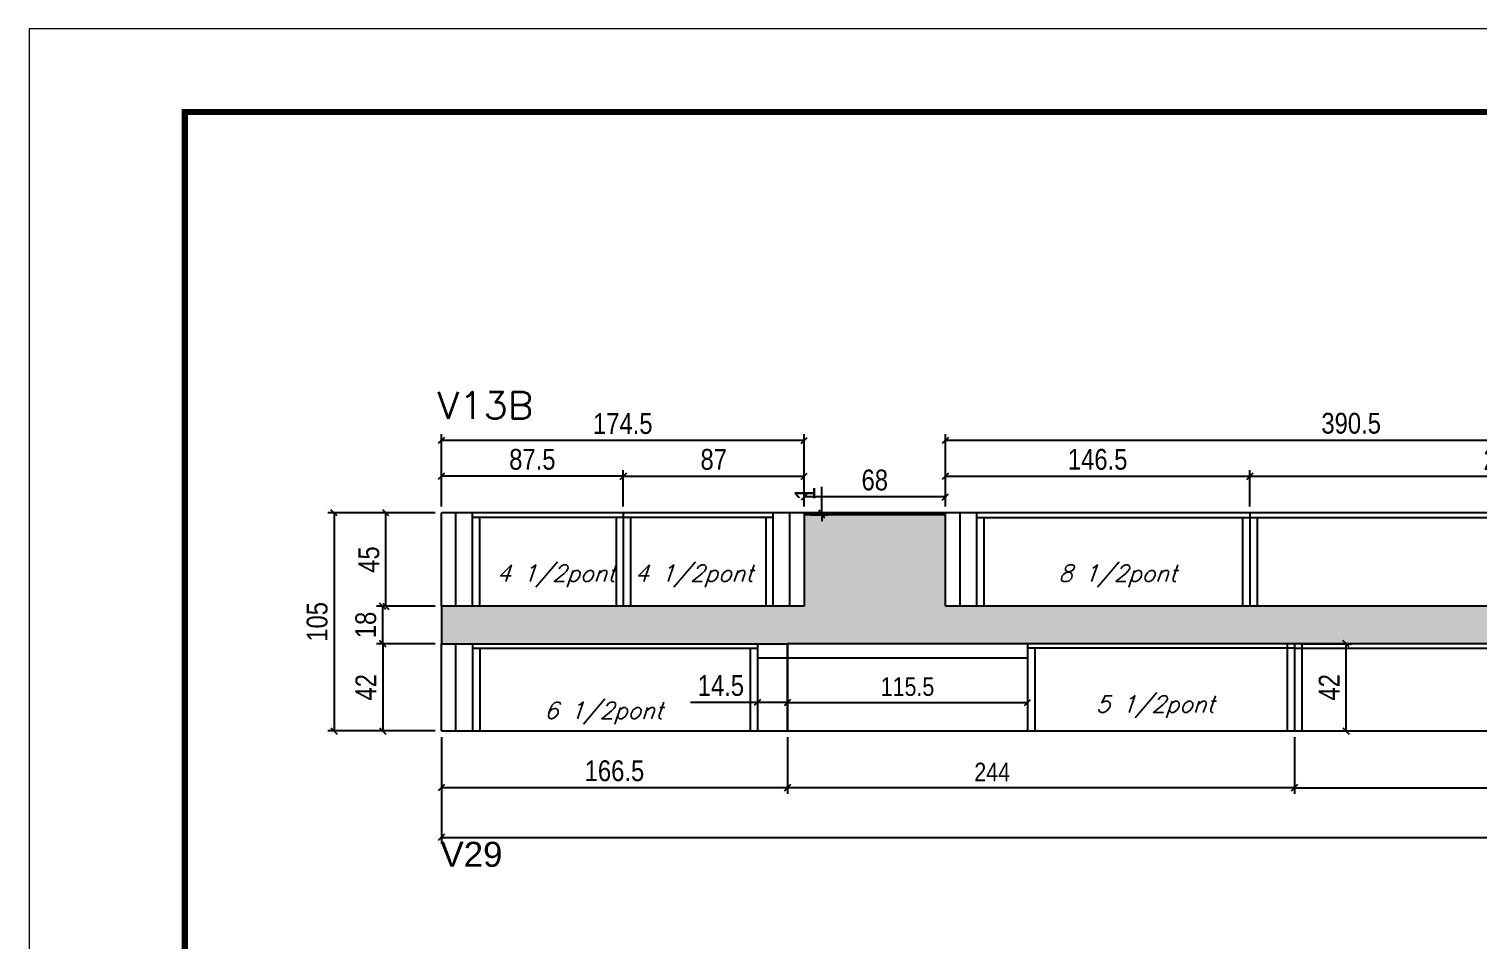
# Model space of a CAD drawing. Extents: x -10448 to -1189, y -11772 to 17235.
# Drawn here: x -5680 to -4982, y 11811 to 12250 of the extents above; entities that cross this region are included whole.
import ezdxf

# ---------------------------------------------------------------- set-up
doc = ezdxf.new("R2010")
doc.units = 0
doc.linetypes.add('DASHED', pattern=[0.75, 0.5, -0.25])
for name, color, linetype in [('5', 5, 'Continuous'), ('COTA', 241, 'Continuous'), ('Painéis', 200, 'Continuous'), ('SARR_2.2x7', 40, 'Continuous'), ('SARR_3.5x7', 81, 'Continuous'), ('texto', 7, 'Continuous')]:
    doc.layers.add(name, color=color, linetype=linetype)
for name, color, linetype, lineweight in [('Folhas', 255, 'Continuous', 9), ('SARRAFO DE PRESSAO', 251, 'DASHED', 9), ('Texto Seção', 7, 'Continuous', 15)]:
    doc.layers.add(name, color=color, linetype=linetype, lineweight=lineweight)
doc.styles.add('COTA TECNICA', font='techl___.ttf', dxfattribs={"height": 10})
doc.styles.add('COTA TECNICA-50', font='techl___.ttf', dxfattribs={"height": 9})
doc.styles.add('REGUA-120', font='ROMANS.shx', dxfattribs={"height": 15})
doc.styles.add('Romans', font='romans.shx')
doc.styles.get("Standard").update_dxf_attribs({"font": 'arial.ttf'})
doc.dimstyles.new('COTA PAINEL-50', dxfattribs={"dimtxt": 9, "dimasz": 3, "dimexe": 3, "dimexo": 3, "dimgap": 3, "dimtad": 1, "dimdec": 1, "dimzin": 12, "dimdsep": 46, "dimtxsty": 'COTA TECNICA-50', "dimblk1": 'OBLIQUE', "dimblk2": 'OBLIQUE', "dimsah": 1, "dimcen": 0.9, "dimclrd": 4, "dimclre": 4, "dimclrt": 240, "dimadec": 1, "dimazin": 3, "dimtfac": 1, "dimtdec": 1, "dimtmove": 0, "dimatfit": 3, "dimfxl": 1, "dimtolj": 1, "dimtzin": 12, "dimarcsym": 0})
doc.dimstyles.new('PAINEL', dxfattribs={"dimtxt": 10, "dimasz": 3, "dimexe": 3, "dimexo": 3, "dimgap": 3, "dimtad": 1, "dimdec": 1, "dimzin": 12, "dimdsep": 46, "dimtxsty": 'COTA TECNICA', "dimblk1": 'OBLIQUE', "dimblk2": 'OBLIQUE', "dimsah": 1, "dimcen": 0.9, "dimclrd": 4, "dimclre": 4, "dimclrt": 240, "dimadec": 1, "dimazin": 3, "dimtfac": 1, "dimtdec": 1, "dimtmove": 0, "dimatfit": 3, "dimfxl": 1, "dimtolj": 1, "dimtzin": 12, "dimarcsym": 0})

# ---------------------------------------------------------------- blocks, each defined once
blk = doc.blocks.new('9999999999')
at = {"layer": 'Folhas'}
blk.add_lwpolyline([(98138.98, 34190.21), (99623.98, 34190.21), (99623.98, 35240.21), (98138.98, 35240.21)], close=True, dxfattribs=at)
at = {"layer": 'Folhas', "color": 30, "const_width": 3}
blk.add_lwpolyline([(98213.98, 34230.21), (99583.98, 34230.21), (99583.98, 35200.21), (98213.98, 35200.21)], close=True, dxfattribs=at)
blk = doc.blocks.new('_Oblique')
at = {"color": 0, "linetype": 'ByBlock', "lineweight": -2}
blk.add_line((-0.5, -0.5), (0.5, 0.5), dxfattribs=at)
blk = doc.blocks.new('*D563')
at = {"layer": 'COTA', "color": 4, "linetype": 'ByBlock', "lineweight": -2, "transparency": 16777216}
for p, q in [((-5484.31, 11953.94), (-5512.59, 11953.94)), ((-5509.59, 11953.94), (-5509.59, 11911.94)), ((-5484.31, 11911.94), (-5512.59, 11911.94))]:
    blk.add_line(p, q, dxfattribs=at)
at = {"layer": 'Defpoints', "color": 0, "linetype": 'ByBlock', "transparency": 16777216}
for p in [(-5481.31, 11953.94), (-5509.59, 11911.94), (-5481.31, 11911.94)]:
    blk.add_point(p, dxfattribs=at)
at = {"layer": 'COTA', "color": 4, "linetype": 'ByBlock', "lineweight": -2, "transparency": 16777216, "xscale": 3, "yscale": 3, "zscale": 3}
for p, rotation in [((-5509.59, 11953.94), 90), ((-5509.59, 11911.94), 270)]:
    blk.add_blockref('_Oblique', p, dxfattribs=dict(at, rotation=rotation))
at = {"layer": 'COTA', "color": 240, "linetype": 'ByBlock', "transparency": 16777216, "insert": (-5517.67, 11932.94), "char_height": 10, "attachment_point": 5, "rotation": 90, "style": 'COTA TECNICA'}
blk.add_mtext('\\A1;42', dxfattribs=at)
blk = doc.blocks.new('*D564')
at = {"layer": 'COTA', "color": 4, "linetype": 'ByBlock', "lineweight": -2, "transparency": 16777216}
for p, q in [((-5484.31, 11971.94), (-5512.59, 11971.94)), ((-5509.59, 11953.94), (-5509.59, 11971.94)), ((-5484.31, 11953.94), (-5512.59, 11953.94))]:
    blk.add_line(p, q, dxfattribs=at)
at = {"layer": 'Defpoints', "color": 0, "linetype": 'ByBlock', "transparency": 16777216}
for p in [(-5509.59, 11971.94), (-5481.31, 11971.94), (-5481.31, 11953.94)]:
    blk.add_point(p, dxfattribs=at)
at = {"layer": 'COTA', "color": 4, "linetype": 'ByBlock', "lineweight": -2, "transparency": 16777216, "xscale": 3, "yscale": 3, "zscale": 3}
for p, rotation in [((-5509.59, 11971.94), 90), ((-5509.59, 11953.94), 270)]:
    blk.add_blockref('_Oblique', p, dxfattribs=dict(at, rotation=rotation))
at = {"layer": 'COTA', "color": 240, "linetype": 'ByBlock', "transparency": 16777216, "insert": (-5517.69, 11962.94), "char_height": 10, "attachment_point": 5, "rotation": 90, "style": 'COTA TECNICA'}
blk.add_mtext('\\A1;18', dxfattribs=at)
blk = doc.blocks.new('*D565')
at = {"layer": 'COTA', "color": 4, "linetype": 'ByBlock', "lineweight": -2, "transparency": 16777216}
for p, q in [((-5484.31, 12016.94), (-5535.96, 12016.94)), ((-5532.96, 12016.94), (-5532.96, 11911.94)), ((-5484.31, 11911.94), (-5535.96, 11911.94))]:
    blk.add_line(p, q, dxfattribs=at)
at = {"layer": 'Defpoints', "color": 0, "linetype": 'ByBlock', "transparency": 16777216}
for p in [(-5481.31, 12016.94), (-5532.96, 11911.94), (-5481.31, 11911.94)]:
    blk.add_point(p, dxfattribs=at)
at = {"layer": 'COTA', "color": 4, "linetype": 'ByBlock', "lineweight": -2, "transparency": 16777216, "xscale": 3, "yscale": 3, "zscale": 3}
for p, rotation in [((-5532.96, 12016.94), 90), ((-5532.96, 11911.94), 270)]:
    blk.add_blockref('_Oblique', p, dxfattribs=dict(at, rotation=rotation))
at = {"layer": 'COTA', "color": 240, "linetype": 'ByBlock', "transparency": 16777216, "insert": (-5541.07, 11964.44), "char_height": 10, "attachment_point": 5, "rotation": 90, "style": 'COTA TECNICA'}
blk.add_mtext('\\A1;105', dxfattribs=at)
blk = doc.blocks.new('*D566')
at = {"layer": 'COTA', "color": 4, "linetype": 'ByBlock', "lineweight": -2, "transparency": 16777216}
for p, q in [((-5070.78, 11908.94), (-5070.78, 11881.57)), ((-4826.78, 11908.94), (-4826.78, 11881.57)), ((-5070.78, 11884.57), (-4826.78, 11884.57))]:
    blk.add_line(p, q, dxfattribs=at)
at = {"layer": 'Defpoints', "color": 0, "linetype": 'ByBlock', "transparency": 16777216}
for p in [(-5070.78, 11911.94), (-4826.78, 11911.94), (-4826.78, 11884.57)]:
    blk.add_point(p, dxfattribs=at)
at = {"layer": 'COTA', "color": 4, "linetype": 'ByBlock', "lineweight": -2, "transparency": 16777216, "xscale": 3, "yscale": 3, "zscale": 3, "rotation": 180}
blk.add_blockref('_Oblique', (-5070.78, 11884.57), dxfattribs=at)
at = {"layer": 'COTA', "color": 4, "linetype": 'ByBlock', "lineweight": -2, "transparency": 16777216, "xscale": 3, "yscale": 3, "zscale": 3}
blk.add_blockref('_Oblique', (-4826.78, 11884.57), dxfattribs=at)
at = {"layer": 'COTA', "color": 240, "linetype": 'ByBlock', "transparency": 16777216, "insert": (-4948.78, 11892.14), "char_height": 9, "attachment_point": 5, "style": 'COTA TECNICA-50'}
blk.add_mtext('\\A1;244', dxfattribs=at)
blk = doc.blocks.new('*D567')
at = {"layer": 'COTA', "color": 4, "linetype": 'ByBlock', "lineweight": -2, "transparency": 16777216}
for p, q in [((-5314.78, 11908.94), (-5314.78, 11881.57)), ((-5070.78, 11908.94), (-5070.78, 11881.57)), ((-5070.78, 11884.57), (-5314.78, 11884.57))]:
    blk.add_line(p, q, dxfattribs=at)
at = {"layer": 'Defpoints', "color": 0, "linetype": 'ByBlock', "transparency": 16777216}
for p in [(-5314.78, 11911.94), (-5070.78, 11911.94), (-5314.78, 11884.57)]:
    blk.add_point(p, dxfattribs=at)
at = {"layer": 'COTA', "color": 4, "linetype": 'ByBlock', "lineweight": -2, "transparency": 16777216, "xscale": 3, "yscale": 3, "zscale": 3, "rotation": 180}
blk.add_blockref('_Oblique', (-5314.78, 11884.57), dxfattribs=at)
at = {"layer": 'COTA', "color": 4, "linetype": 'ByBlock', "lineweight": -2, "transparency": 16777216, "xscale": 3, "yscale": 3, "zscale": 3}
blk.add_blockref('_Oblique', (-5070.78, 11884.57), dxfattribs=at)
at = {"layer": 'COTA', "color": 240, "linetype": 'ByBlock', "transparency": 16777216, "insert": (-5216.28, 11892.14), "char_height": 9, "attachment_point": 5, "style": 'COTA TECNICA-50'}
blk.add_mtext('\\A1;244', dxfattribs=at)
blk = doc.blocks.new('*D574')
at = {"layer": 'COTA', "color": 4, "linetype": 'ByBlock', "lineweight": -2, "transparency": 16777216}
for p, q in [((-5481.31, 11908.94), (-5481.31, 11857.65)), ((-4338.78, 11904.94), (-4338.78, 11857.65)), ((-5481.31, 11860.65), (-4338.78, 11860.65))]:
    blk.add_line(p, q, dxfattribs=at)
at = {"layer": 'Defpoints', "color": 0, "linetype": 'ByBlock', "transparency": 16777216}
for p in [(-5481.31, 11911.94), (-4338.78, 11907.94), (-4338.78, 11860.65)]:
    blk.add_point(p, dxfattribs=at)
at = {"layer": 'COTA', "color": 4, "linetype": 'ByBlock', "lineweight": -2, "transparency": 16777216, "xscale": 3, "yscale": 3, "zscale": 3, "rotation": 180}
blk.add_blockref('_Oblique', (-5481.31, 11860.65), dxfattribs=at)
at = {"layer": 'COTA', "color": 4, "linetype": 'ByBlock', "lineweight": -2, "transparency": 16777216, "xscale": 3, "yscale": 3, "zscale": 3}
blk.add_blockref('_Oblique', (-4338.78, 11860.65), dxfattribs=at)
at = {"layer": 'COTA', "color": 240, "linetype": 'ByBlock', "transparency": 16777216, "insert": (-4910.05, 11868.25), "char_height": 9, "attachment_point": 5, "style": 'COTA TECNICA-50'}
blk.add_mtext('\\A1;1142.5', dxfattribs=at)
blk = doc.blocks.new('*D584')
at = {"layer": 'COTA', "color": 4, "linetype": 'ByBlock', "lineweight": -2, "transparency": 16777216}
for p, q in [((-5314.78, 11929.94), (-5314.78, 11922.62)), ((-5314.78, 11925.62), (-5199.28, 11925.62)), ((-5199.28, 11927.94), (-5199.28, 11922.62))]:
    blk.add_line(p, q, dxfattribs=at)
at = {"layer": 'Defpoints', "color": 0, "linetype": 'ByBlock', "transparency": 16777216}
for p in [(-5314.78, 11932.94), (-5199.28, 11930.94), (-5199.28, 11925.62)]:
    blk.add_point(p, dxfattribs=at)
at = {"layer": 'COTA', "color": 4, "linetype": 'ByBlock', "lineweight": -2, "transparency": 16777216, "xscale": 3, "yscale": 3, "zscale": 3, "rotation": 180}
blk.add_blockref('_Oblique', (-5314.78, 11925.62), dxfattribs=at)
at = {"layer": 'COTA', "color": 4, "linetype": 'ByBlock', "lineweight": -2, "transparency": 16777216, "xscale": 3, "yscale": 3, "zscale": 3}
blk.add_blockref('_Oblique', (-5199.28, 11925.62), dxfattribs=at)
at = {"layer": 'COTA', "color": 240, "linetype": 'ByBlock', "transparency": 16777216, "insert": (-5257.03, 11933.22), "char_height": 9, "attachment_point": 5, "style": 'COTA TECNICA-50'}
blk.add_mtext('\\A1;115.5', dxfattribs=at)
blk = doc.blocks.new('*D599')
at = {"layer": 'COTA', "color": 4, "lineweight": -2, "transparency": 16777216}
for p, q in [((-5484.31, 12016.94), (-5511.09, 12016.94)), ((-5508.09, 11971.94), (-5508.09, 12016.94)), ((-5484.31, 11971.94), (-5511.09, 11971.94))]:
    blk.add_line(p, q, dxfattribs=at)
at = {"layer": 'Defpoints', "color": 0, "transparency": 16777216}
for p in [(-5508.09, 12016.94), (-5481.31, 12016.94), (-5481.31, 11971.94)]:
    blk.add_point(p, dxfattribs=at)
at = {"layer": 'COTA', "color": 4, "lineweight": -2, "transparency": 16777216, "xscale": 3, "yscale": 3, "zscale": 3}
for p, rotation in [((-5508.09, 12016.94), 90), ((-5508.09, 11971.94), 270)]:
    blk.add_blockref('_Oblique', p, dxfattribs=dict(at, rotation=rotation))
at = {"layer": 'COTA', "color": 240, "transparency": 16777216, "insert": (-5516.2, 11994.44), "char_height": 10, "attachment_point": 5, "rotation": 90, "style": 'COTA TECNICA'}
blk.add_mtext('\\A1;45', dxfattribs=at)
blk = doc.blocks.new('*D604')
at = {"layer": 'COTA', "color": 4, "lineweight": -2, "transparency": 16777216}
for p, q in [((-5067.78, 11953.94), (-5043.05, 11953.94)), ((-5046.05, 11953.94), (-5046.05, 11911.94)), ((-5067.78, 11911.94), (-5043.05, 11911.94))]:
    blk.add_line(p, q, dxfattribs=at)
at = {"layer": 'Defpoints', "color": 0, "transparency": 16777216}
for p in [(-5070.78, 11953.94), (-5070.78, 11911.94), (-5046.05, 11911.94)]:
    blk.add_point(p, dxfattribs=at)
at = {"layer": 'COTA', "color": 4, "lineweight": -2, "transparency": 16777216, "xscale": 3, "yscale": 3, "zscale": 3}
for p, rotation in [((-5046.05, 11953.94), 90), ((-5046.05, 11911.94), 270)]:
    blk.add_blockref('_Oblique', p, dxfattribs=dict(at, rotation=rotation))
at = {"layer": 'COTA', "color": 240, "transparency": 16777216, "insert": (-5054.12, 11932.94), "char_height": 10, "attachment_point": 5, "rotation": 90, "style": 'COTA TECNICA'}
blk.add_mtext('\\A1;42', dxfattribs=at)
blk = doc.blocks.new('*D605')
at = {"layer": 'COTA', "color": 4, "lineweight": -2, "transparency": 16777216}
for p, q in [((-5393.78, 12019.94), (-5393.78, 12037.52)), ((-5306.78, 12019.94), (-5306.78, 12037.52)), ((-5393.78, 12034.52), (-5306.78, 12034.52))]:
    blk.add_line(p, q, dxfattribs=at)
at = {"layer": 'Defpoints', "color": 0, "transparency": 16777216}
for p in [(-5306.78, 12034.52), (-5393.78, 12016.94), (-5306.78, 12016.94)]:
    blk.add_point(p, dxfattribs=at)
at = {"layer": 'COTA', "color": 4, "lineweight": -2, "transparency": 16777216, "xscale": 3, "yscale": 3, "zscale": 3, "rotation": 180}
blk.add_blockref('_Oblique', (-5393.78, 12034.52), dxfattribs=at)
at = {"layer": 'COTA', "color": 4, "lineweight": -2, "transparency": 16777216, "xscale": 3, "yscale": 3, "zscale": 3}
blk.add_blockref('_Oblique', (-5306.78, 12034.52), dxfattribs=at)
at = {"layer": 'COTA', "color": 240, "transparency": 16777216, "insert": (-5350.28, 12042.61), "char_height": 10, "attachment_point": 5, "style": 'COTA TECNICA'}
blk.add_mtext('\\A1;87', dxfattribs=at)
blk = doc.blocks.new('*D606')
at = {"layer": 'COTA', "color": 4, "lineweight": -2, "transparency": 16777216}
for p, q in [((-5238.78, 12019.94), (-5238.78, 12037.52)), ((-5092.28, 12019.94), (-5092.28, 12037.52)), ((-5238.78, 12034.52), (-5092.28, 12034.52))]:
    blk.add_line(p, q, dxfattribs=at)
at = {"layer": 'Defpoints', "color": 0, "transparency": 16777216}
for p in [(-5092.28, 12034.52), (-5238.78, 12016.94), (-5092.28, 12016.94)]:
    blk.add_point(p, dxfattribs=at)
at = {"layer": 'COTA', "color": 4, "lineweight": -2, "transparency": 16777216, "xscale": 3, "yscale": 3, "zscale": 3, "rotation": 180}
blk.add_blockref('_Oblique', (-5238.78, 12034.52), dxfattribs=at)
at = {"layer": 'COTA', "color": 4, "lineweight": -2, "transparency": 16777216, "xscale": 3, "yscale": 3, "zscale": 3}
blk.add_blockref('_Oblique', (-5092.28, 12034.52), dxfattribs=at)
at = {"layer": 'COTA', "color": 240, "transparency": 16777216, "insert": (-5165.53, 12042.63), "char_height": 10, "attachment_point": 5, "style": 'COTA TECNICA'}
blk.add_mtext('\\A1;146.5', dxfattribs=at)
blk = doc.blocks.new('*D607')
at = {"layer": 'COTA', "color": 4, "lineweight": -2, "transparency": 16777216}
for p, q in [((-5092.28, 12019.94), (-5092.28, 12037.52)), ((-4848.28, 12019.94), (-4848.28, 12037.52)), ((-5092.28, 12034.52), (-4848.28, 12034.52))]:
    blk.add_line(p, q, dxfattribs=at)
at = {"layer": 'Defpoints', "color": 0, "transparency": 16777216}
for p in [(-4848.28, 12034.52), (-5092.28, 12016.94), (-4848.28, 12016.94)]:
    blk.add_point(p, dxfattribs=at)
at = {"layer": 'COTA', "color": 4, "lineweight": -2, "transparency": 16777216, "xscale": 3, "yscale": 3, "zscale": 3, "rotation": 180}
blk.add_blockref('_Oblique', (-5092.28, 12034.52), dxfattribs=at)
at = {"layer": 'COTA', "color": 4, "lineweight": -2, "transparency": 16777216, "xscale": 3, "yscale": 3, "zscale": 3}
blk.add_blockref('_Oblique', (-4848.28, 12034.52), dxfattribs=at)
at = {"layer": 'COTA', "color": 240, "transparency": 16777216, "insert": (-4970.28, 12042.59), "char_height": 10, "attachment_point": 5, "style": 'COTA TECNICA'}
blk.add_mtext('\\A1;244', dxfattribs=at)
blk = doc.blocks.new('*D610')
at = {"layer": 'COTA', "color": 4, "lineweight": -2, "transparency": 16777216}
for p, q in [((-5329.28, 11943.94), (-5329.28, 11922.62)), ((-5314.78, 11943.94), (-5314.78, 11922.62)), ((-5329.28, 11925.62), (-5361.38, 11925.62)), ((-5314.78, 11925.62), (-5329.28, 11925.62))]:
    blk.add_line(p, q, dxfattribs=at)
at = {"layer": 'Defpoints', "color": 0, "transparency": 16777216}
for p in [(-5329.28, 11946.94), (-5314.78, 11946.94), (-5329.28, 11925.62)]:
    blk.add_point(p, dxfattribs=at)
at = {"layer": 'COTA', "color": 4, "lineweight": -2, "transparency": 16777216, "xscale": 3, "yscale": 3, "zscale": 3, "rotation": 180}
blk.add_blockref('_Oblique', (-5329.28, 11925.62), dxfattribs=at)
at = {"layer": 'COTA', "color": 4, "lineweight": -2, "transparency": 16777216, "xscale": 3, "yscale": 3, "zscale": 3}
blk.add_blockref('_Oblique', (-5314.78, 11925.62), dxfattribs=at)
at = {"layer": 'COTA', "color": 240, "transparency": 16777216, "insert": (-5346.83, 11933.73), "char_height": 10, "attachment_point": 5, "style": 'COTA TECNICA'}
blk.add_mtext('\\A1;14.5', dxfattribs=at)
blk = doc.blocks.new('*D611')
at = {"layer": 'COTA', "color": 4, "lineweight": -2, "transparency": 16777216}
for p, q in [((-5481.31, 11908.94), (-5481.31, 11881.57)), ((-5314.78, 11908.94), (-5314.78, 11881.57)), ((-5314.78, 11884.57), (-5481.31, 11884.57))]:
    blk.add_line(p, q, dxfattribs=at)
at = {"layer": 'Defpoints', "color": 0, "transparency": 16777216}
for p in [(-5481.31, 11911.94), (-5314.78, 11911.94), (-5481.31, 11884.57)]:
    blk.add_point(p, dxfattribs=at)
at = {"layer": 'COTA', "color": 4, "lineweight": -2, "transparency": 16777216, "xscale": 3, "yscale": 3, "zscale": 3, "rotation": 180}
blk.add_blockref('_Oblique', (-5481.31, 11884.57), dxfattribs=at)
at = {"layer": 'COTA', "color": 4, "lineweight": -2, "transparency": 16777216, "xscale": 3, "yscale": 3, "zscale": 3}
blk.add_blockref('_Oblique', (-5314.78, 11884.57), dxfattribs=at)
at = {"layer": 'COTA', "color": 240, "transparency": 16777216, "insert": (-5398.05, 11892.68), "char_height": 10, "attachment_point": 5, "style": 'COTA TECNICA'}
blk.add_mtext('\\A1;166.5', dxfattribs=at)
blk = doc.blocks.new('*D585')
at = {"layer": 'COTA', "color": 4, "lineweight": -2, "transparency": 16777216}
for p, q in [((-5238.78, 12019.94), (-5238.78, 12054.76)), ((-4848.28, 12051.76), (-5238.78, 12051.76)), ((-4848.28, 12019.94), (-4848.28, 12054.76))]:
    blk.add_line(p, q, dxfattribs=at)
at = {"layer": 'Defpoints', "color": 0, "transparency": 16777216}
for p in [(-5238.78, 12051.76), (-5238.78, 12016.94), (-4848.28, 12016.94)]:
    blk.add_point(p, dxfattribs=at)
at = {"layer": 'COTA', "color": 4, "lineweight": -2, "transparency": 16777216, "xscale": 3, "yscale": 3, "zscale": 3, "rotation": 180}
blk.add_blockref('_Oblique', (-5238.78, 12051.76), dxfattribs=at)
at = {"layer": 'COTA', "color": 4, "lineweight": -2, "transparency": 16777216, "xscale": 3, "yscale": 3, "zscale": 3}
blk.add_blockref('_Oblique', (-4848.28, 12051.76), dxfattribs=at)
at = {"layer": 'COTA', "color": 240, "transparency": 16777216, "insert": (-5043.53, 12060.01), "char_height": 10, "attachment_point": 5, "style": 'COTA TECNICA'}
blk.add_mtext('\\A1;390.5', dxfattribs=at)
blk = doc.blocks.new('*D593')
at = {"layer": 'COTA', "color": 4, "lineweight": -2, "transparency": 16777216}
for p, q in [((-5481.31, 12019.94), (-5481.31, 12054.76)), ((-5306.78, 12051.76), (-5481.31, 12051.76)), ((-5306.78, 12019.94), (-5306.78, 12054.76))]:
    blk.add_line(p, q, dxfattribs=at)
at = {"layer": 'Defpoints', "color": 0, "transparency": 16777216}
for p in [(-5481.31, 12051.76), (-5481.31, 12016.94), (-5306.78, 12016.94)]:
    blk.add_point(p, dxfattribs=at)
at = {"layer": 'COTA', "color": 4, "lineweight": -2, "transparency": 16777216, "xscale": 3, "yscale": 3, "zscale": 3, "rotation": 180}
blk.add_blockref('_Oblique', (-5481.31, 12051.76), dxfattribs=at)
at = {"layer": 'COTA', "color": 4, "lineweight": -2, "transparency": 16777216, "xscale": 3, "yscale": 3, "zscale": 3}
blk.add_blockref('_Oblique', (-5306.78, 12051.76), dxfattribs=at)
at = {"layer": 'COTA', "color": 240, "transparency": 16777216, "insert": (-5394.05, 12059.87), "char_height": 10, "attachment_point": 5, "style": 'COTA TECNICA'}
blk.add_mtext('\\A1;174.5', dxfattribs=at)
blk = doc.blocks.new('*D594')
at = {"layer": 'COTA', "color": 4, "lineweight": -2, "transparency": 16777216}
for p, q in [((-5481.31, 12019.94), (-5481.31, 12037.52)), ((-5393.78, 12019.94), (-5393.78, 12037.52)), ((-5393.78, 12034.52), (-5481.31, 12034.52))]:
    blk.add_line(p, q, dxfattribs=at)
at = {"layer": 'Defpoints', "color": 0, "transparency": 16777216}
for p in [(-5481.31, 12034.52), (-5481.31, 12016.94), (-5393.78, 12016.94)]:
    blk.add_point(p, dxfattribs=at)
at = {"layer": 'COTA', "color": 4, "lineweight": -2, "transparency": 16777216, "xscale": 3, "yscale": 3, "zscale": 3, "rotation": 180}
blk.add_blockref('_Oblique', (-5481.31, 12034.52), dxfattribs=at)
at = {"layer": 'COTA', "color": 4, "lineweight": -2, "transparency": 16777216, "xscale": 3, "yscale": 3, "zscale": 3}
blk.add_blockref('_Oblique', (-5393.78, 12034.52), dxfattribs=at)
at = {"layer": 'COTA', "color": 240, "transparency": 16777216, "insert": (-5437.55, 12042.65), "char_height": 10, "attachment_point": 5, "style": 'COTA TECNICA'}
blk.add_mtext('\\A1;87.5', dxfattribs=at)
blk = doc.blocks.new('*D595')
at = {"layer": 'COTA', "color": 4, "lineweight": -2, "transparency": 16777216}
for p, q in [((-5306.78, 12019.94), (-5306.78, 12027.58)), ((-5238.78, 12024.58), (-5306.78, 12024.58)), ((-5238.78, 12019.94), (-5238.78, 12027.58))]:
    blk.add_line(p, q, dxfattribs=at)
at = {"layer": 'Defpoints', "color": 0, "transparency": 16777216}
for p in [(-5306.78, 12024.58), (-5306.78, 12016.94), (-5238.78, 12016.94)]:
    blk.add_point(p, dxfattribs=at)
at = {"layer": 'COTA', "color": 4, "lineweight": -2, "transparency": 16777216, "xscale": 3, "yscale": 3, "zscale": 3, "rotation": 180}
blk.add_blockref('_Oblique', (-5306.78, 12024.58), dxfattribs=at)
at = {"layer": 'COTA', "color": 4, "lineweight": -2, "transparency": 16777216, "xscale": 3, "yscale": 3, "zscale": 3}
blk.add_blockref('_Oblique', (-5238.78, 12024.58), dxfattribs=at)
at = {"layer": 'COTA', "color": 240, "transparency": 16777216, "insert": (-5272.78, 12032.7), "char_height": 10, "attachment_point": 5, "style": 'COTA TECNICA'}
blk.add_mtext('\\A1;68', dxfattribs=at)
blk = doc.blocks.new('*D596')
at = {"layer": 'COTA', "color": 4, "lineweight": -2, "transparency": 16777216}
for p, q in [((-5298.32, 12016.94), (-5298.32, 12029.52)), ((-5303.78, 12016.94), (-5295.32, 12016.94)), ((-5303.78, 12015.94), (-5295.32, 12015.94)), ((-5298.32, 12015.94), (-5298.32, 12016.94)), ((-5298.32, 12015.94), (-5298.32, 12012.94))]:
    blk.add_line(p, q, dxfattribs=at)
at = {"layer": 'Defpoints', "color": 0, "transparency": 16777216}
for p in [(-5306.78, 12016.94), (-5306.78, 12015.94), (-5298.32, 12016.94)]:
    blk.add_point(p, dxfattribs=at)
at = {"layer": 'COTA', "color": 4, "lineweight": -2, "transparency": 16777216, "xscale": 3, "yscale": 3, "zscale": 3}
for p, rotation in [((-5298.32, 12016.94), 270), ((-5298.32, 12015.94), 90)]:
    blk.add_blockref('_Oblique', p, dxfattribs=dict(at, rotation=rotation))
at = {"layer": 'COTA', "color": 240, "transparency": 16777216, "insert": (-5306.38, 12026.23), "char_height": 10, "attachment_point": 5, "rotation": 90, "style": 'COTA TECNICA'}
blk.add_mtext('\\A1;1', dxfattribs=at)

msp = doc.modelspace()

# ---------------------------------------------------------------- hatches: boundary and pattern name
at = {"layer": 'COTA', "linetype": 'ByBlock'}
h = msp.add_hatch(dxfattribs=at)
h.set_pattern_fill('AR-CONC', color=256, scale=0.03)
h.set_pattern_definition([(50, (3120.1585, -1928.725), (5.4655401, -0.4781726), [0.5715, -6.2865]), (355, (3120.1585, -1928.725), (-1.0573026, 5.7317054), [0.4572, -5.0292175]), (100.451445, (3120.614, -1928.7647), (4.4082374, 5.2535326), [0.4857003, -5.3427073]), (46.1842, (3120.1585, -1927.201), (8.1323712, -1.2612698), [0.85725, -9.42975]), (96.63556, (3120.836, -1927.306), (7.122124, 7.4227837), [0.7285507, -8.0140682]), (351.18415, (3120.1585, -1927.201), (7.122124, 7.4227837), [0.685799, -7.543792]), (21, (3120.9205, -1927.582), (4.5484317, -3.067956), [0.5715, -6.2865]), (326, (3120.9205, -1927.582), (1.8540609, 5.525639), [0.4572, -5.0292]), (71.451445, (3121.2996, -1927.8375), (6.4024926, 2.457683), [0.4857003, -5.3426981]), (37.5, (3120.1585, -1928.7248), (0.0926581, 2.53665117), [0, -4.96824, 0, -5.1054, 0, -5.04825]), (7.5, (3120.1585, -1928.7248), (2.00458988, 3.00541724), [0, -2.91084, 0, -4.85394, 0, -1.92405]), (327.5, (3118.4593, -1928.7248), (4.06771786, -0.17186232), [0, -1.905, 0, -5.9436, 0, -7.8867]), (317.5, (3117.6973, -1928.725), (4.44387544, 0.7627947), [0, -2.4765, 0, -3.94716, 0, -5.6007])])
h.paths.add_polyline_path([(-4826.78, 11953.94), (-4361.28, 11953.94), (-4361.28, 11971.94), (-4780.28, 11971.94), (-4780.28, 12015.94), (-4848.28, 12015.94), (-4848.28, 11971.94), (-5238.78, 11971.94), (-5238.78, 12015.94), (-5306.78, 12015.94), (-5306.78, 11971.94), (-5481.31, 11971.94), (-5481.31, 11953.94), (-5314.78, 11953.94)])

# ---------------------------------------------------------------- linework, layer by layer
msp.add_line((-5481.31, 11971.94), (-5481.31, 11953.94), dxfattribs=at)
at = {"layer": 'Painéis'}
for p, q in [((-5306.78, 12016.94), (-5481.31, 12016.94)), ((-5481.31, 11971.94), (-5481.31, 12016.94)), ((-5238.78, 12016.94), (-5306.78, 12016.94)), ((-5238.78, 12015.94), (-5306.78, 12015.94)), ((-4848.28, 12016.94), (-5238.78, 12016.94)), ((-5238.78, 11971.94), (-5238.78, 12016.94)), ((-5306.78, 11971.94), (-5481.31, 11971.94)), ((-4848.28, 11971.94), (-5238.78, 11971.94))]:
    msp.add_line(p, q, dxfattribs=at)
at = {"layer": 'Painéis', "linetype": 'Continuous'}
for p, q in [((-5393.78, 12016.94), (-5393.78, 11971.94)), ((-5306.78, 12016.94), (-5306.78, 11971.94)), ((-5092.28, 12016.94), (-5092.28, 11971.94)), ((-5314.78, 11953.94), (-5314.78, 11911.94)), ((-5070.78, 11953.94), (-5070.78, 11911.94)), ((-5314.78, 11911.94), (-4826.78, 11911.94))]:
    msp.add_line(p, q, dxfattribs=at)
at = {"layer": 'Painéis', "linetype": 'ByBlock'}
for p, q in [((-5481.31, 11953.94), (-5314.78, 11953.94)), ((-5481.31, 11911.94), (-5481.31, 11953.94)), ((-5314.78, 11911.94), (-5314.78, 11953.94)), ((-5481.31, 11911.94), (-5314.78, 11911.94))]:
    msp.add_line(p, q, dxfattribs=at)
at = {"layer": 'Painéis', "linetype": 'Continuous'}
msp.add_lwpolyline([(-4338.78, 11953.94), (-4826.78, 11953.94), (-5314.78, 11953.94)], dxfattribs=at)
at = {"layer": 'SARR_2.2x7', "linetype": 'Continuous'}
for p, q in [((-5474.31, 11971.94), (-5474.31, 12016.94)), ((-5313.78, 12016.94), (-5313.78, 11971.94)), ((-5231.78, 12016.94), (-5231.78, 11971.94)), ((-5393.78, 12014.74), (-5466.31, 12014.74)), ((-5321.78, 12014.74), (-5393.78, 12014.74)), ((-5223.78, 12014.74), (-5092.28, 12014.74)), ((-5092.28, 12014.74), (-4863.28, 12014.74)), ((-5474.31, 11911.94), (-5474.31, 11953.94)), ((-5466.31, 11951.74), (-5329.28, 11951.74)), ((-5070.78, 11951.74), (-5199.28, 11951.74)), ((-5070.78, 11951.74), (-4826.78, 11951.74))]:
    msp.add_line(p, q, dxfattribs=at)
for points in [[(-5314.78, 11946.94), (-5329.28, 11946.94)], [(-5199.28, 11946.94), (-5314.78, 11946.94)]]:
    msp.add_lwpolyline(points, dxfattribs=at)
at = {"layer": 'SARR_3.5x7'}
for p, q in [((-5466.31, 11971.94), (-5466.31, 12016.94)), ((-5321.78, 12016.94), (-5321.78, 11971.94)), ((-5223.78, 12016.94), (-5223.78, 11971.94)), ((-5462.81, 11971.94), (-5462.81, 12014.74)), ((-5397.28, 12014.74), (-5397.28, 11971.94)), ((-5390.28, 12014.74), (-5390.28, 11971.94)), ((-5325.28, 12014.74), (-5325.28, 11971.94)), ((-5220.28, 12014.74), (-5220.28, 11971.94)), ((-5095.78, 12014.74), (-5095.78, 11971.94)), ((-5088.78, 12014.74), (-5088.78, 11971.94)), ((-5466.31, 11953.94), (-5466.31, 11911.94)), ((-5329.28, 11953.94), (-5329.28, 11911.94)), ((-5199.28, 11953.94), (-5199.28, 11911.94)), ((-5074.28, 11953.94), (-5074.28, 11911.94)), ((-5067.28, 11953.94), (-5067.28, 11911.94)), ((-5462.81, 11951.74), (-5462.81, 11911.94)), ((-5332.78, 11951.74), (-5332.78, 11911.94)), ((-5195.78, 11951.74), (-5195.78, 11911.94)), ((-5466.31, 11911.94), (-5462.81, 11911.94)), ((-5332.78, 11911.94), (-5329.28, 11911.94))]:
    msp.add_line(p, q, dxfattribs=at)

# ---------------------------------------------------------------- block references
at = {"layer": 'SARRAFO DE PRESSAO', "color": 6, "linetype": 'ByBlock'}
msp.add_blockref('9999999999', (-103818.76, -22990.28), dxfattribs=at)

# ---------------------------------------------------------------- texts
at = {"layer": '5', "linetype": 'Continuous'}
msp.add_text('V29', height=12, rotation=0.00004, dxfattribs=at).set_placement((-5481.77, 11846.52))
at = {"layer": 'texto', "color": 2, "char_height": 8, "attachment_point": 5, "style": 'Romans'}
for s, insert in [('{\\Q19;\\C256;4 1/2pont}', (-5426.17, 11986.54)), ('{\\Q19;\\C256;4 1/2pont}', (-5359.75, 11986.54)), ('{\\Q19;\\C256;8 1/2pont}', (-5155.91, 11986.54)), ('{\\Q19;\\C256;6 1/2pont}', (-5403.31, 11920.48)), ('{\\Q19;\\C256;5 1/2pont}', (-5137.82, 11923.54))]:
    msp.add_mtext(s, dxfattribs=dict(at, insert=insert))
at = {"layer": 'Texto Seção', "style": 'REGUA-120', "width": 1.05}
msp.add_text('V13B', height=13, dxfattribs=at).set_placement((-5483.32, 12062.18))

# ---------------------------------------------------------------- dimensions: what is measured, and where the dimension line sits
at = {"layer": 'COTA'}
for base, p1, p2, angle, picture, middle in [((-5481.31, 12051.76), (-5306.78, 12016.94), (-5481.31, 12016.94), 180, '*D593', (-5394.05, 12059.87)), ((-5238.78, 12051.76), (-4848.28, 12016.94), (-5238.78, 12016.94), 180, '*D585', (-5043.53, 12060.01)), ((-5481.31, 12034.52), (-5393.78, 12016.94), (-5481.31, 12016.94), 180, '*D594', (-5437.55, 12042.65)), ((-5306.78, 12024.58), (-5238.78, 12016.94), (-5306.78, 12016.94), 180, '*D595', (-5272.78, 12032.7)), ((-5298.32, 12016.94), (-5306.78, 12015.94), (-5306.78, 12016.94), 90, '*D596', (-5306.38, 12026.23)), ((-5508.09, 12016.94), (-5481.31, 11971.94), (-5481.31, 12016.94), 90, '*D599', (-5516.2, 11994.44)), ((-5046.05, 11911.94), (-5070.78, 11953.94), (-5070.78, 11911.94), 90, '*D604', (-5054.12, 11932.94)), ((-5329.28, 11925.62), (-5314.78, 11946.94), (-5329.28, 11946.94), 180, '*D610', (-5346.83, 11933.73)), ((-5481.31, 11884.57), (-5314.78, 11911.94), (-5481.31, 11911.94), 180, '*D611', (-5398.05, 11892.68))]:
    dim = msp.add_linear_dim(base=base, p1=p1, p2=p2, angle=angle, dimstyle='PAINEL', dxfattribs=at)
    dim.commit()
    dim.dimension.update_dxf_attribs({"geometry": picture, "text_midpoint": middle})
dim = msp.add_linear_dim(base=(-5306.78, 12034.52), p1=(-5393.78, 12016.94), p2=(-5306.78, 12016.94), dimstyle='PAINEL', dxfattribs=at)
dim.commit()
dim.dimension.update_dxf_attribs({"geometry": '*D605', "text_midpoint": (-5350.28, 12042.61)})
for base, p1, p2, picture, middle in [((-5092.28, 12034.52), (-5238.78, 12016.94), (-5092.28, 12016.94), '*D606', (-5165.53, 12042.63)), ((-4848.28, 12034.52), (-5092.28, 12016.94), (-4848.28, 12016.94), '*D607', (-4970.28, 12042.59))]:
    dim = msp.add_linear_dim(base=base, p1=p1, p2=p2, dimstyle='PAINEL', override={"dimtmove": 1}, dxfattribs=at)
    dim.commit()
    dim.dimension.update_dxf_attribs({"geometry": picture, "text_midpoint": middle})
at = {"layer": 'COTA', "linetype": 'ByBlock'}
for base, p1, picture, middle in [((-5532.96, 11911.94), (-5481.31, 12016.94), '*D565', (-5541.07, 11964.44)), ((-5509.59, 11911.94), (-5481.31, 11953.94), '*D563', (-5517.67, 11932.94))]:
    dim = msp.add_linear_dim(base=base, p1=p1, p2=(-5481.31, 11911.94), angle=90, dimstyle='PAINEL', dxfattribs=at)
    dim.commit()
    dim.dimension.update_dxf_attribs({"geometry": picture, "text_midpoint": middle})
dim = msp.add_linear_dim(base=(-5509.59, 11971.94), p1=(-5481.31, 11953.94), p2=(-5481.31, 11971.94), angle=90, dimstyle='PAINEL', dxfattribs=at)
dim.commit()
dim.dimension.update_dxf_attribs({"geometry": '*D564', "text_midpoint": (-5509.59, 11962.94), "dimtype": 160})
dim = msp.add_linear_dim(base=(-5199.28, 11925.62), p1=(-5314.78, 11932.94), p2=(-5199.28, 11930.94), dimstyle='COTA PAINEL-50', dxfattribs=at)
dim.commit()
dim.dimension.update_dxf_attribs({"geometry": '*D584', "text_midpoint": (-5257.03, 11933.22)})
for base, p1, p2, picture, middle in [((-4338.78, 11860.65), (-5481.31, 11911.94), (-4338.78, 11907.94), '*D574', (-4910.05, 11868.25)), ((-4826.78, 11884.57), (-5070.78, 11911.94), (-4826.78, 11911.94), '*D566', (-4948.78, 11892.14))]:
    dim = msp.add_linear_dim(base=base, p1=p1, p2=p2, dimstyle='COTA PAINEL-50', override={"dimarcsym": 1}, dxfattribs=at)
    dim.commit()
    dim.dimension.update_dxf_attribs({"geometry": picture, "text_midpoint": middle})
dim = msp.add_linear_dim(base=(-5314.78, 11884.57), p1=(-5070.78, 11911.94), p2=(-5314.78, 11911.94), dimstyle='COTA PAINEL-50', override={"dimarcsym": 1}, dxfattribs=at)
dim.commit()
dim.dimension.update_dxf_attribs({"geometry": '*D567', "text_midpoint": (-5216.28, 11884.57), "dimtype": 160})

doc.saveas('drawing.dxf')
